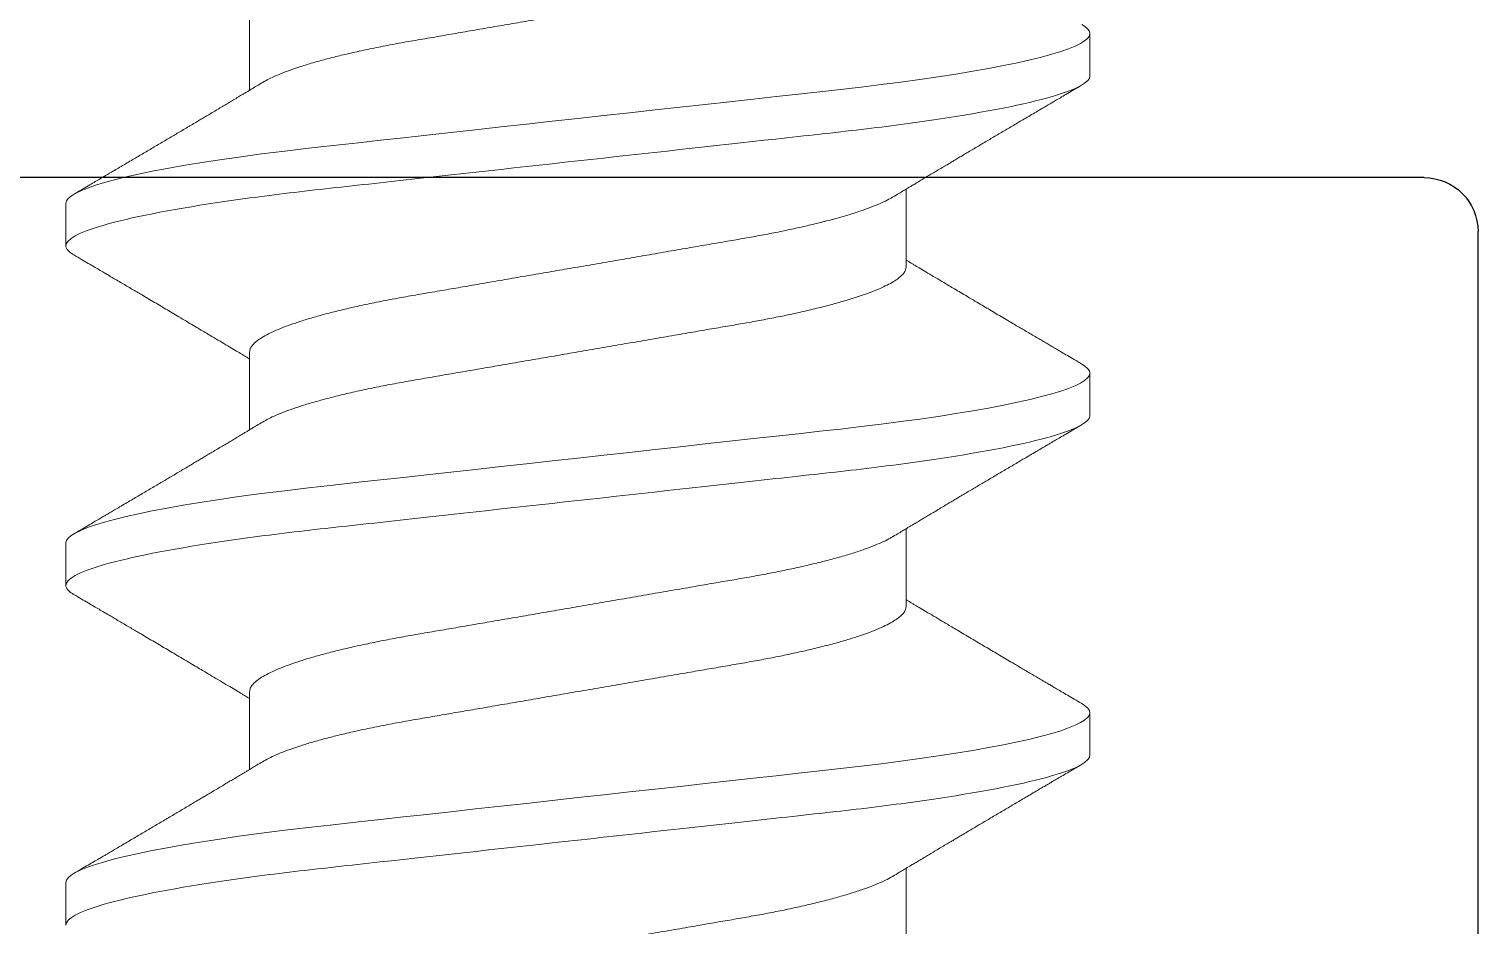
# Model space of a CAD drawing. Extents: x -22 to 360, y -93 to 44.
# Drawn here: x 5.9319 to 6.2007, y 27.7984 to 27.9646 of the extents above; entities that cross this region are included whole.
import ezdxf

# ---------------------------------------------------------------- set-up
doc = ezdxf.new("R2010")
doc.units = 0
doc.header["$MEASUREMENT"] = 0
doc.linetypes.add('SLD-Solid', pattern=[0])
doc.layers.get('0').update_dxf_attribs({"linetype": 'CONTINUOUS'})
doc.layers.add('VENT', color=5, linetype='CONTINUOUS')

# ---------------------------------------------------------------- blocks, each defined once
blk = doc.blocks.new('3203-1_Sash_Component')
for p, q in [((1.228999015767197, 2.865992173670003), (1.228999015767197, 2.515146343128792)), ((1.219000494854168, 2.505146343238176), (0.0720002838396212, 2.504976691929375))]:
    blk.add_line(p, q)
blk.add_arc((1.218999015767196, 2.515146343128793), 0.01000000000000112, 270.0084745441313, 359.9999999999949)
blk = doc.blocks.new('3203_Sash_Assembly')
blk.add_blockref('3203-1_Sash_Component', (0, 0))
blk = doc.blocks.new('No 10 1.5 in')
at = {"color": 7, "linetype": 'SLD-Solid', "lineweight": 15}
for p, q in [((0.4213125129618902, 0.09499999921856528), (0.4134374839348993, 0.09499999921856528)), ((0.4843124885141208, 0.09499999921856528), (0.4764374961533804, 0.09499999921856528)), ((0.5473125007326018, 0.09499999921856528), (0.5394375083718614, 0.09499999921856528)), ((0.4567499969183757, 0.06090025105843466), (0.4422940372481889, 0.06090025105843466)), ((0.5197500091368568, 0.06090025105843466), (0.505294012800448, 0.06090025105843466)), ((0.5827499846890873, 0.06090025105843466), (0.568294025018929, 0.06090025105843466)), ((0.4095000060876259, -0.06090025105844177), (0.4239559657578411, -0.06090025105844177)), ((0.472500018306107, -0.06090025105844177), (0.4869559779763222, -0.06090025105844177)), ((0.535499993858366, -0.06090025105844177), (0.5499559901948032, -0.06090025105844177)), ((0.4449374900441398, -0.09499999921857238), (0.4528124824048803, -0.09499999921857238)), ((0.5079375022626209, -0.09499999921857238), (0.5158124946233897, -0.09499999921857238)), ((0.570937514481102, -0.09499999921857238), (0.5788125068418424, -0.09499999921857238))]:
    blk.add_line(p, q, dxfattribs=at)
at = {"color": 7, "linetype": 'SLD-Solid', "lineweight": 15, "flags": 128}
for points in [[(0.4117413401955332, 0.09347166770731263), (0.4120791096269443, 0.09401794889662796), (0.4125472642188015, 0.09456784171088373), (0.4130004223171966, 0.0948931446196255), (0.4134374839348993, 0.09499999921856528), (0.4138735922302601, 0.09489361211421965), (0.4143257236738691, 0.09456974835552501), (0.4147927782784109, 0.0940222938464359), (0.4152734360591523, 0.09324652780814802), (0.4157663036988311, 0.09223927861064851), (0.4162607113207173, 0.09102318765903306), (0.4167637721760116, 0.08958245180253499), (0.4172737262849751, 0.08791886768706547), (0.4177888503342047, 0.08603589110604304), (0.4183178342233305, 0.08389366585321056), (0.4188482480959692, 0.08153552226134764), (0.4193780753086571, 0.0789703243947315), (0.4199052258856568, 0.07620849921624284), (0.4204277565160055, 0.07326189450567), (0.4209437605550761, 0.07014362761148618), (0.421451368024492, 0.06686787920321535), (0.4219477189572558, 0.06345731360235618), (0.4224324100247259, 0.05992056570917725), (0.4229038645784726, 0.05627369533813464), (0.4233608359661503, 0.05253298688445085), (0.4238020775355551, 0.04871476140958464), (0.4242267826293187, 0.04488276776043421), (0.4246655675604529, 0.04091267987323022), (0.4251191656537685, 0.03680886561416941), (0.4255863669233122, 0.03258184132011621), (0.4260757512698774, 0.02815381038977449), (0.4265764654855957, 0.02362364105601245), (0.4270867862570071, 0.01900637793669802), (0.4276049902706518, 0.01431810720016813), (0.4281291342156806, 0.009575789275494628), (0.4286573114474663, 0.00479705661523866), (0.4291875053226306, 0), (0.4297165625442574, -0.004786603584960858), (0.4302435664562552, -0.009555002953128167), (0.4307666104140253, -0.01428722391111137), (0.4312837144403829, -0.01896574486443114), (0.4317930085569515, -0.02357371309112466), (0.432283932885781, -0.02801524407384903), (0.4327640406728506, -0.03235910535152442), (0.4332319019347324, -0.0365922162419352), (0.4336862333529439, -0.04070270146559096), (0.4342077739947285, -0.04542166070176989), (0.4347137314832139, -0.04995602832036639), (0.4352372521021266, -0.05438541590170587), (0.4357814891483827, -0.05869785191740817), (0.4363443893123531, -0.06286726666864695), (0.4369236426207976, -0.06686787920322956), (0.437430113436676, -0.07013664727546853), (0.4379449808221807, -0.07324865340864051), (0.4384663381327698, -0.07618979943227089), (0.4389923153899531, -0.07894705966350557), (0.4395209692829098, -0.08150863673861153), (0.440040786611263, -0.08382396332509501), (0.4405592839548831, -0.08593217147089405), (0.4410746280015587, -0.08782641375510991), (0.4415849121067481, -0.08950150190435124), (0.4420985328400207, -0.09098117731101496), (0.4426032436762171, -0.0922269862526548), (0.4430972846356838, -0.09323872706494285), (0.4435791157361848, -0.09401794889663506), (0.444047270328042, -0.09456784171089794), (0.4445004284264371, -0.09489314461963261), (0.4449374900441398, -0.09499999921857238), (0.4449374900441398, -0.09499999921857238)], [(0.4747413157477922, 0.09347166770731263), (0.4750791218454538, 0.09401794889662796), (0.4755472764372826, 0.09456784171088373), (0.4760004345356776, 0.0948931446196255), (0.4764374961533804, 0.09499999921856528), (0.4768736044487696, 0.09489361211421965), (0.4773257358923502, 0.09456974835552501), (0.4777927538306699, 0.0940222938464359), (0.4782734482776334, 0.09324652780814802), (0.4787663159173121, 0.09223927861064851), (0.4792607235391984, 0.09102318765903306), (0.4797637477282137, 0.08958245180253499), (0.4802737385034561, 0.08791886768706547), (0.4807888258864352, 0.08603589110604304), (0.4813178464418115, 0.08389366585321056), (0.4818482603144503, 0.08153552226134764), (0.4823780508609161, 0.0789703243947315), (0.4829052381041379, 0.07620849921624284), (0.4834277687344866, 0.07326189450567), (0.4839437727735572, 0.07014362761148618), (0.4844513435767226, 0.06686787920321535), (0.4849477311757369, 0.06345731360235618), (0.4854323855769849, 0.05992056570917725), (0.4859038767969537, 0.05627369533813464), (0.4863608115184093, 0.05253298688445085), (0.4868020897540362, 0.04871476140958464), (0.4872267581815777, 0.04488276776043421), (0.487665579778934, 0.04091267987323022), (0.4881191412060275, 0.03680886561416941), (0.4885863424755144, 0.03258184132011621), (0.4890757634883585, 0.02815381038977449), (0.4895764777040768, 0.02362364105601245), (0.4900867984754882, 0.01900637793669802), (0.4906049658229108, 0.01431810720016813), (0.4911291097679396, 0.009575789275494628), (0.4916572869997253, 0.00479705661523866), (0.4921875175411117, 0), (0.492716538096488, -0.004786603584960858), (0.4932435786747362, -0.009555002953128167), (0.4937666226325064, -0.01428722391111137), (0.494283726658864, -0.01896574486443114), (0.4947930207754609, -0.02357371309112466), (0.4952839084380116, -0.02801524407384903), (0.4957640162251096, -0.03235910535152442), (0.4962319141532419, -0.0365922162419352), (0.4966862089052029, -0.04070270146559096), (0.4972077862132096, -0.04542166070176989), (0.4977137070354445, -0.04995602832036639), (0.4982372643206077, -0.05438541590170587), (0.4987815013668637, -0.05869785191740817), (0.4993444015308341, -0.06286726666864695), (0.4999236548392787, -0.06686787920322956), (0.5004301256551571, -0.07013664727546853), (0.5009449563744397, -0.07324865340864051), (0.5014663503512509, -0.07618979943227089), (0.5019923276084342, -0.07894705966350557), (0.5025209448351688, -0.08150863673861153), (0.5030407621634936, -0.08382396332509501), (0.5035592961733641, -0.08593217147089405), (0.5040746402200682, -0.08782641375510991), (0.5045849243252292, -0.08950150190435124), (0.5050985450585017, -0.09098117731101496), (0.5056032558946981, -0.0922269862526548), (0.5060972968541648, -0.09323872706494285), (0.5065791279546659, -0.09401794889663506), (0.5070472458802726, -0.09456784171089794), (0.5075004406449466, -0.09489314461963261), (0.5079375022626209, -0.09499999921857238), (0.5079375022626209, -0.09499999921857238)], [(0.5377413279662733, 0.09347166770731263), (0.5380791340639064, 0.09401794889662796), (0.5385472519895131, 0.09456784171088373), (0.5390004467541587, 0.0948931446196255), (0.5394375083718614, 0.09499999921856528), (0.5398735800009717, 0.09489361211421965), (0.5403257481108312, 0.09456974835552501), (0.5407927660491509, 0.0940222938464359), (0.541273423829864, 0.09324652780814802), (0.5417662914695711, 0.09223927861064851), (0.5422606990914574, 0.09102318765903306), (0.5427637599467232, 0.08958245180253499), (0.5432737140556867, 0.08791886768706547), (0.5437888381049447, 0.08603589110604304), (0.5443178586602926, 0.08389366585321056), (0.5448482725329313, 0.08153552226134764), (0.5453780630793972, 0.0789703243947315), (0.5459052136563685, 0.07620849921624284), (0.5464277809529676, 0.07326189450567), (0.5469437483258162, 0.07014362761148618), (0.5474513557952037, 0.06686787920321535), (0.5479477433942179, 0.06345731360235618), (0.5484323977954659, 0.05992056570917725), (0.5489038890154347, 0.05627369533813464), (0.5493608237368903, 0.05253298688445085), (0.5498020653062667, 0.04871476140958464), (0.5502267704000587, 0.04488276776043421), (0.5506655553311646, 0.04091267987323022), (0.5511191534245086, 0.03680886561416941), (0.5515863546940238, 0.03258184132011621), (0.5520757757068395, 0.02815381038977449), (0.5525764532563073, 0.02362364105601245), (0.5530868106939693, 0.01900637793669802), (0.5536049780413634, 0.01431810720016813), (0.5541291219864206, 0.009575789275494628), (0.5546572992182064, 0.00479705661523866), (0.5551874930933423, 0), (0.555716550314969, -0.004786603584960858), (0.5562435908932457, -0.009555002953128167), (0.556766598184737, -0.01428722391111137), (0.557283702211123, -0.01896574486443114), (0.557793032993942, -0.02357371309112466), (0.5582839206564927, -0.02801524407384903), (0.5587640284435906, -0.03235910535152442), (0.5592318897054724, -0.0365922162419352), (0.5596862211236839, -0.04070270146559096), (0.5602077984316907, -0.04542166070176989), (0.5607137192539255, -0.04995602832036639), (0.5612372398728382, -0.05438541590170587), (0.5617814769190943, -0.05869785191740817), (0.5623443770830931, -0.06286726666864695), (0.5629236303915093, -0.06686787920322956), (0.5634301378736382, -0.07013664727546853), (0.5639449685929208, -0.07324865340864051), (0.5644663259034814, -0.07618979943227089), (0.5649923398269152, -0.07894705966350557), (0.5655209570536499, -0.08150863673861153), (0.5660407743819746, -0.08382396332509501), (0.5665593083918452, -0.08593217147089405), (0.5670746157722988, -0.08782641375510991), (0.5675848998774597, -0.08950150190435124), (0.5680985572769828, -0.09098117731101496), (0.5686032314469287, -0.0922269862526548), (0.5690973090726459, -0.09323872706494285), (0.5695791035068964, -0.09401794889663506), (0.5700472580987537, -0.09456784171089794), (0.5705004161971488, -0.09489314461963261), (0.570937514481102, -0.09499999921857238), (0.570937514481102, -0.09499999921857238)]]:
    blk.add_lwpolyline(points, dxfattribs=at)
at = {"color": 7, "linetype": 'SLD-Solid', "lineweight": 15}
for points, knots in [([(0.421312500117665, 0.09499999999999886), (0.4224491584676571, 0.09499999984631557), (0.4237741143903975, 0.09268791670609033), (0.4265499878050605, 0.08305751195801037), (0.4279931631394334, 0.07574920671569174), (0.4299929548508885, 0.06242721397840256), (0.430632284395017, 0.0576098156022482), (0.4318267616770299, 0.0475622785642571), (0.4323825434732953, 0.04234246381274431), (0.4342532729952495, 0.02541681575720389), (0.4356557668186269, 0.01272758592671153), (0.4384692333269982, -0.01272758724443435), (0.4398717271441797, -0.02541681701868015), (0.4417424566506156, -0.04234246493436444), (0.4422982384408556, -0.04756227963292758), (0.4434927157343509, -0.05760981661408948), (0.4441320452834248, -0.06242721494976422), (0.4461318370059644, -0.07574920753149428), (0.4475750123424689, -0.08305751262284389), (0.4503508857494012, -0.09268791703833301), (0.4516758416624214, -0.09500000000000597), (0.4528124999999932, -0.09500000000000597)], [0, 0, 0, 0, 0.125, 0.125, 0.2499999999999999, 0.2499999999999999, 0.3124999999999999, 0.3124999999999999, 0.3749999999999999, 0.3749999999999999, 0.4999999999999998, 0.4999999999999998, 0.6249999999999998, 0.6249999999999998, 0.6874999999999998, 0.6874999999999998, 0.7499999999999998, 0.7499999999999998, 0.8749999999999999, 0.8749999999999999, 1, 1, 1, 1]), ([(0.484312499895708, 0.09499999999999886), (0.4854491582535161, 0.09500000013617438), (0.4867741141483179, 0.09268791729357417), (0.4895499875728433, 0.08305751301602271), (0.4909931629228765, 0.07574920794196771), (0.4929929546662777, 0.06242721531634032), (0.4936322842223717, 0.05760981695516421), (0.4948267615289978, 0.04756227990911555), (0.4953825433221084, 0.0423424651808304), (0.4972532728410215, 0.02541681715244692), (0.4986557666698275, 0.01272758727294843), (0.5014692332011066, -0.01272758610531355), (0.502871727035398, -0.02541681603464241), (0.5047424565680103, -0.04234246418696586), (0.5052982383664926, -0.04756227896217524), (0.5064927156629437, -0.05760981605858007), (0.5071320452146608, -0.06242721445561727), (0.5091318369482565, -0.07574920721908995), (0.5105750122963855, -0.08305751242691883), (0.513350885727732, -0.09268791699918211), (0.5146758416531725, -0.09500000000000597), (0.5158124999999814, -0.09500000000000597)], [0, 0, 0, 0, 0.1249999999999999, 0.1249999999999999, 0.2499999999999999, 0.2499999999999999, 0.3124999999999999, 0.3124999999999999, 0.3749999999999998, 0.3749999999999998, 0.4999999999999998, 0.4999999999999998, 0.6249999999999998, 0.6249999999999998, 0.6874999999999998, 0.6874999999999998, 0.7499999999999999, 0.7499999999999999, 0.8749999999999999, 0.8749999999999999, 1, 1, 1, 1]), ([(0.5473125000066261, 0.09499999999999886), (0.5484491583495128, 0.09499999999130893), (0.5497741142693258, 0.0926879169999566), (0.5525499876889057, 0.08305751248724391), (0.553993163031123, 0.07574920732909618), (0.5559929547585512, 0.06242721464766987), (0.5566322843086482, 0.05760981627900463), (0.5578267616029962, 0.04756227923698475), (0.5583825433976699, 0.04234246449708934), (0.5602532729180894, 0.02541681645512739), (0.5616557667441953, 0.0127275866001213), (0.5644692332640204, -0.01272758667462881), (0.5658717270897569, -0.02541681652645167), (0.5677424566093237, -0.04234246456050528), (0.5682982384036563, -0.0475622792974022), (0.5694927156986296, -0.05760981633621043), (0.5701320452490393, -0.06242721470258061), (0.5721318369770927, -0.07574920737522461), (0.5735750123193952, -0.08305751252483873), (0.5763508857385773, -0.09268791701875045), (0.5776758416577934, -0.09500000000000597), (0.5788124999999695, -0.09500000000000597)], [0, 0, 0, 0, 0.125, 0.125, 0.25, 0.25, 0.3125, 0.3125, 0.375, 0.375, 0.5, 0.5, 0.625, 0.625, 0.6875, 0.6875, 0.75, 0.75, 0.875, 0.875, 1, 1, 1, 1]), ([(0.4437400072108915, 0.05849108638931), (0.4435264458692245, 0.05884650683586301), (0.4431377967753747, 0.05949331788038847), (0.44261317376899, 0.06036775279555684), (0.4422043174444639, 0.06104977215296969), (0.4419099382147635, 0.06154126878732313), (0.4416977164801779, 0.06189570985507942), (0.4414302209422374, 0.06234258427249273), (0.4410346005885231, 0.06300397746354491), (0.4405384010479452, 0.0638341658061563), (0.4400289026646931, 0.06468744830783635), (0.4395304207532149, 0.06552292267782178), (0.43899789716491, 0.06641616652556337), (0.4384457456059181, 0.06734322492283695), (0.4379081243829148, 0.06824647877604662), (0.4374295663071166, 0.06905132287558047), (0.4369932105171301, 0.06978548295803932), (0.4365595236706667, 0.07051558576428363), (0.4360786706671433, 0.07132560017492295), (0.4355508990715862, 0.07221509412057969), (0.4349994632248695, 0.07314500977557259), (0.4344476394562378, 0.07407627201374112), (0.4337096787443784, 0.07532281241540772), (0.4327779327662711, 0.07689850509575535), (0.4316239775572512, 0.07885143801648553), (0.4304533400733987, 0.08083508628480729), (0.429460582209316, 0.08251906995641889), (0.4286377042122353, 0.08391586106264981), (0.4280225380177569, 0.08496070060939331), (0.4274666110645171, 0.08590532043962895), (0.4270639809870431, 0.08658973448987695), (0.4267668848286235, 0.08709493394208323), (0.4265052037071655, 0.08753989477401092), (0.4261584419568862, 0.08812972040619371), (0.4257150169156603, 0.0888841609352582), (0.4251749392239503, 0.0898033556808997), (0.424538193278579, 0.09088743486960738), (0.423804874822963, 0.0921366343209371), (0.4232839260507149, 0.09302449912748045), (0.4230073000502443, 0.09349595909336017)], [0, 0, 0, 0, 0.03056096916767475, 0.05561630621063714, 0.07515428817642511, 0.08916587273395396, 0.09784030017374547, 0.1056010385064185, 0.1275502467185686, 0.1546405690717785, 0.176882372344729, 0.2007949046057028, 0.2263420649206459, 0.2535256018824796, 0.2803201188383592, 0.3038129226567132, 0.3225388244787222, 0.3432583972775394, 0.3664294384404046, 0.3920616412914107, 0.4196641685408005, 0.4463885908897931, 0.4718467697152301, 0.526320131311031, 0.5826806205153746, 0.6386136785001283, 0.6961869378476808, 0.7267236313428828, 0.7580991011414288, 0.7855497954882107, 0.8075083013109928, 0.8166238807490254, 0.8287445768424053, 0.8455524760459915, 0.8670499178673726, 0.8932396896193313, 0.9241253471510142, 0.9597102385629976, 1, 1, 1, 1]), ([(0.4747427090650262, 0.09349595909336017), (0.474466088024684, 0.0930244962162945), (0.4739451454625794, 0.09213662059117667), (0.473211765893268, 0.09088745701053824), (0.472575075053129, 0.08980334549521984), (0.4720056540978987, 0.08883422242270456), (0.4715199787289066, 0.08800796526107035), (0.4711306537015219, 0.08734580954864413), (0.4708337692779878, 0.08684095663559077), (0.4705033005613757, 0.08627918085191766), (0.4700593301061815, 0.08552460906614101), (0.4693341153088966, 0.08429247572894383), (0.4684284311343561, 0.08275490966589416), (0.4674834427173948, 0.08115195501754613), (0.4666652386612213, 0.07976516296860581), (0.465948803942922, 0.07855163197983472), (0.4652355341253269, 0.07734433212396397), (0.4645324823999033, 0.07615523797504409), (0.4638144519704213, 0.07494107631827518), (0.4630449383695918, 0.07364162224266835), (0.4622576375712129, 0.07231366476413825), (0.4615097870930072, 0.0710533207320978), (0.4608423890417725, 0.06992943673707686), (0.4601567432029583, 0.06877581769516894), (0.4593860617575274, 0.06748042645116215), (0.4585280315982629, 0.06604003292220995), (0.4576960579456113, 0.06464526764468559), (0.4569710282512176, 0.06343150436625677), (0.4564723758343803, 0.06259763316025158), (0.4561708651884828, 0.06209382446601808), (0.4560017129197149, 0.06181122093926206), (0.4557882125884021, 0.06145468554588263), (0.4556011110782947, 0.06114234430005894), (0.4554788402492704, 0.06093839568336534), (0.4554559718670816, 0.06090025105843466)], [0, 0, 0, 0, 0.04327748964439352, 0.08150170467310734, 0.1146772295233924, 0.1428091304172874, 0.1704858934385293, 0.1905513352518006, 0.2036184086081186, 0.2168511258013213, 0.2421502864718486, 0.2729305406668057, 0.3300411249142614, 0.3834210249445928, 0.4202426609218696, 0.4575014237999668, 0.495015898367673, 0.5311321580249992, 0.567322122920241, 0.6075362913906311, 0.650379389208408, 0.6899022163662535, 0.7238396709107652, 0.7539363855236217, 0.7961258096660166, 0.8431756415279718, 0.8866626281500226, 0.9246948013869198, 0.9551012784570992, 0.9635802557418294, 0.9711761618864503, 0.9811750987764335, 0.9964791680949779, 1, 1, 1, 1]), ([(0.5067400194293725, 0.05849108638931), (0.5065264390043751, 0.05884650271734415), (0.5061377610780369, 0.0594932964549244), (0.5056131912098749, 0.06036776326249793), (0.5052043281150986, 0.06104977122443245), (0.5049099509226949, 0.06154126908042912), (0.5046977280291571, 0.06189570945458911), (0.5044302337120428, 0.06234259191337088), (0.5040345602142793, 0.06300395332325337), (0.5035384213524026, 0.06383417794551605), (0.5030289125738818, 0.0646874469255323), (0.5025304307110332, 0.06552292133387994), (0.5019979189662536, 0.06641617951027001), (0.5014457029349444, 0.06734319952357737), (0.5009081568235558, 0.06824650534652221), (0.5004295269300485, 0.06905129946557054), (0.4999932302827119, 0.06978549471413942), (0.499559539865885, 0.07051559533125129), (0.4990786310250428, 0.07132557677478246), (0.4985509307568634, 0.0722151200006067), (0.4979994213709347, 0.07314498507614786), (0.4974476609211251, 0.07407628471516858), (0.4967096833917708, 0.07532280794334412), (0.4957779477021234, 0.07689850670085718), (0.4946239890430206, 0.07885143758368685), (0.4934533524980225, 0.08083508640656589), (0.4924605944001996, 0.08251906994011193), (0.4916377164362302, 0.0839158610659183), (0.4910225502351011, 0.0849607006087183), (0.4904666232827708, 0.08590532043948684), (0.4900639932066611, 0.08658973449052354), (0.4897668970452855, 0.08709493394103163), (0.4895052159368447, 0.08753989478056923), (0.4891584541086331, 0.08812972036702149), (0.4887150294879632, 0.08888416114294273), (0.4881749496880445, 0.08980335465108169), (0.4875382106785366, 0.09088744508565583), (0.4868048426355358, 0.09213662260362554), (0.4862838978326636, 0.09302449691427483), (0.4860072756024465, 0.09349595909336017)], [0, 0, 0, 0, 0.03056141902859189, 0.05561628118842098, 0.07515425422277744, 0.0891658323751664, 0.09784025584960188, 0.1056009906345951, 0.1275506512384433, 0.1546404991052439, 0.1768822922107604, 0.2007948135405569, 0.2263419621770825, 0.2535259476703221, 0.2803199917143631, 0.3038132451903985, 0.3225386782669487, 0.3432582415941917, 0.3664297313564124, 0.3920614639508026, 0.4196644367759464, 0.4463883879515749, 0.4718465551392705, 0.5263198918335693, 0.582680355273745, 0.6386133876897231, 0.696186620718712, 0.7267233002546224, 0.7580987557104455, 0.785549437508644, 0.8075079332934965, 0.8166235085645084, 0.8287441991171336, 0.8455520906372956, 0.867049522631514, 0.893239282411297, 0.9241249258241659, 0.959710256980726, 1, 1, 1, 1]), ([(0.5377427212835073, 0.09349595909336017), (0.5374660991154201, 0.09302449687858427), (0.5369451544294748, 0.09213662250071764), (0.5362117856214752, 0.09088744542250993), (0.5355750489619027, 0.08980335363702352), (0.5350056242557741, 0.08883423277813307), (0.5345199945783747, 0.08800795594289212), (0.5341306649578428, 0.08734581011420062), (0.5338337817051411, 0.08684095651293688), (0.5335033126663689, 0.08627918091863762), (0.5330593423605023, 0.08552460904508052), (0.5323341275687881, 0.08429247570452958), (0.5314284428755229, 0.0827549099470204), (0.5304834563680174, 0.08115195417410348), (0.529665247319457, 0.0797651650653819), (0.5289488266744513, 0.07855161857564497), (0.5282354925324739, 0.0773443565634011), (0.5275325133649176, 0.07615521271997494), (0.5268144079529975, 0.07494110216586591), (0.5260449689520783, 0.07364159697561234), (0.5252576033253717, 0.07231367774734565), (0.5245097649909098, 0.07105331935106562), (0.523842365567674, 0.0699294361550642), (0.5231567160649035, 0.06877582656743186), (0.5223860787087062, 0.06748041637089841), (0.5215280523422621, 0.06604002053791191), (0.5206960201522293, 0.06464529020481535), (0.5199710468538115, 0.06343149325368813), (0.5194723874863882, 0.06259763349855518), (0.5191708774701453, 0.06209382442828115), (0.5190017251164534, 0.06181122095224367), (0.5187882248175413, 0.06145468553952327), (0.5186011232962073, 0.0611423443004), (0.5184788524676378, 0.06093839568342219), (0.5184559840855627, 0.06090025105843466)], [0, 0, 0, 0, 0.04327748983116237, 0.08150170502483708, 0.1146777200242356, 0.142809621039537, 0.1704858938915451, 0.1905513357914111, 0.2036184092041215, 0.2168511264544315, 0.2421502872341401, 0.2729305415619329, 0.3300411260558557, 0.3834210263165541, 0.4202426624527387, 0.4575014254916303, 0.4950163923721524, 0.5311321617115385, 0.5673226166968506, 0.6075362923976745, 0.6503798828733744, 0.6899027102017852, 0.7238401648927577, 0.7539368796355, 0.7961258092652452, 0.8431756413302491, 0.886663123826771, 0.9246948010619318, 0.9551012782633337, 0.9635802555846558, 0.9711761617620577, 0.9811750986951925, 0.9964791680797833, 1, 1, 1, 1]), ([(0.5697400316478536, 0.05849108638931), (0.5695264577992134, 0.05884650666142477), (0.56913778860212, 0.05949331296605465), (0.5686131466175368, 0.06036773652857619), (0.5682043568737356, 0.06104979578181968), (0.5679099227152165, 0.06154125950691736), (0.5676977054304189, 0.06189571056167864), (0.5674302077493678, 0.06234258369529755), (0.5670345890268322, 0.06300397786276335), (0.5665383877607155, 0.06383416517532225), (0.5660288933912625, 0.06468745006948495), (0.5655303994549286, 0.065522909987493), (0.5649979386624295, 0.06641619125488774), (0.564445713301609, 0.06734319841768865), (0.5639081658084706, 0.0682465034252786), (0.5634295474084183, 0.06905131163983214), (0.5629932009501317, 0.06978548454151223), (0.5625595106051833, 0.07051558526687529), (0.562078658687426, 0.07132560032356139), (0.5615508868187362, 0.07221509410574356), (0.5609994507931333, 0.07314500965847515), (0.5604476280089443, 0.07407627246716686), (0.5597096655525036, 0.07532280469812491), (0.5587779631735543, 0.07689851571886663), (0.5576240041955316, 0.07885144657111454), (0.5564533275648387, 0.08083507889068642), (0.5554605553097645, 0.0825190541161831), (0.5546377337031174, 0.08391587123970368), (0.5540225640318681, 0.08496070153506707), (0.5534666248812812, 0.0859053141938304), (0.5530640267625415, 0.08658975422798676), (0.5527668637816987, 0.08709492156777543), (0.5525051966299372, 0.08753989780404225), (0.5521584273340068, 0.08812971899878619), (0.5517150074370534, 0.08888416255123843), (0.5511749198808502, 0.08980334432506254), (0.5505382316411556, 0.09088745739924775), (0.5498048512253035, 0.09213662047243076), (0.5492839087925745, 0.09302449617510433), (0.549007287820956, 0.09349595909336017)], [0, 0, 0, 0, 0.03056141881307694, 0.05561674422576303, 0.07515425401264862, 0.08916629494545804, 0.09784071835872268, 0.1056014530889883, 0.1275506511126762, 0.154640960891003, 0.1768827538396734, 0.2007952750008421, 0.2263419622163128, 0.2535259475178547, 0.2803199913729477, 0.3038132446833119, 0.3225391378130645, 0.343258700994196, 0.3664297314014441, 0.3920619223544023, 0.419664436791152, 0.4463888467351062, 0.4718470137432743, 0.5263198940629668, 0.5826803571056962, 0.6386138469513652, 0.6961870795743554, 0.726723301702614, 0.7580987569371818, 0.7855494385418018, 0.8075079341718059, 0.8166239660350659, 0.8287446565022177, 0.8455525479038528, 0.8670499797464742, 0.8932397393415706, 0.9241249263592265, 0.9597102572648437, 1, 1, 1, 1]), ([(0.3937499846998946, 0.06090025105843466), (0.3939351504540696, 0.06087877657244434), (0.3943082912572322, 0.06083550179421593), (0.3948941488408479, 0.06048257253618772), (0.39550167252699, 0.05991004768917207), (0.396129873354937, 0.05909217430198055), (0.3967749003105894, 0.05803254336962738), (0.3974333794300264, 0.05673039186137885), (0.3981237559725628, 0.05513844409443891), (0.3988424509895481, 0.05323603064969262), (0.399584728226273, 0.05100764266641278), (0.4003225670280131, 0.0485295588521808), (0.4010506694272067, 0.04582262201152076), (0.4017424327803951, 0.04299751048007749), (0.402394925493752, 0.04009951095770248), (0.4030062101977876, 0.03716907158641902), (0.4035955368228485, 0.03413312970880611), (0.4041593515017894, 0.03100093917816338), (0.4047128541771485, 0.02775860989842016), (0.4052950822240859, 0.02439052240195849), (0.4059193166936836, 0.02076731412235233), (0.406587445623785, 0.01689304412286674), (0.4072966718273108, 0.01277937540421448), (0.4080219724719427, 0.008572533591447495), (0.4087582235256946, 0.004302328559091961), (0.4094775503618848, 0.0001303014870117636), (0.4101744686500979, -0.003912083016075485), (0.410844819338422, -0.007800040002166497), (0.4115068968031608, -0.01164019501219116), (0.4121568848793231, -0.01540986936502975), (0.4127909968470078, -0.01908778562313529), (0.4134058484849277, -0.02265444953140161), (0.4140183307263214, -0.02620428850553935), (0.4146229176813563, -0.02972133116274023), (0.4152314915630768, -0.03321187745054033), (0.4158743859498486, -0.03657731903194161), (0.41654296922718, -0.0398195657355771), (0.4172150046539969, -0.04281560884737701), (0.4178838000859741, -0.04555826950277719), (0.4185441484492856, -0.04804604885845265), (0.4192133723329903, -0.0503481710608753), (0.4198874881140284, -0.05244783432671341), (0.4205622852846318, -0.05433350811341597), (0.4212334134426783, -0.05598545924624432), (0.4218850899571294, -0.05739914370177246), (0.4223071579371549, -0.05812558843385318), (0.4225112057811486, -0.0584767865545075)], [0, 0, 0, 0, 0.02110235994356497, 0.04252488032479953, 0.06423216000557741, 0.0861854966901704, 0.1083430560090985, 0.1306604436517547, 0.1530911408433121, 0.1778375852138255, 0.2025979232452576, 0.2273067860917328, 0.2518997104897861, 0.2763140903048841, 0.2983044237681061, 0.3200554934303224, 0.3415280149917565, 0.3626860320389041, 0.3837415983969802, 0.4051131244966917, 0.4267755434946085, 0.4508937353226036, 0.475262445684188, 0.499822622681917, 0.5245122433352666, 0.5492671103662504, 0.5717740188814296, 0.594231890039295, 0.6165923086069088, 0.6388082119334647, 0.6608343829546451, 0.682628156712263, 0.7041497008824754, 0.727464723888596, 0.75062698879684, 0.7741627256455063, 0.7980444724689643, 0.8222205308345228, 0.8444078826961962, 0.8667474340268531, 0.8891923916095157, 0.9116945631027014, 0.9342048905002039, 0.9566743235530475, 0.9790542962566045, 1, 1, 1, 1]), ([(0.4567499969183757, 0.06090025105843466), (0.456935167938866, 0.06087877668044683), (0.4573083190724674, 0.06083550215255684), (0.4578940957688644, 0.06048257144858837), (0.4585017137426632, 0.05991004920671372), (0.4591298317311043, 0.05909217327425864), (0.4597748796055043, 0.05803254341725506), (0.4604333577493662, 0.05673039217013809), (0.4611237163417741, 0.05513844194177153), (0.4618424930809795, 0.05323603529669896), (0.4625846716122908, 0.05100763735107705), (0.4633226080555346, 0.04852956425411747), (0.4640506314489699, 0.04582261928644016), (0.4647423995970712, 0.04299750794507418), (0.4653949444664818, 0.04009951328239936), (0.4660062359860149, 0.0371690748618505), (0.4665954875608236, 0.03413312337999486), (0.4671593796489617, 0.03100094284084065), (0.4677128619940163, 0.02775860933773799), (0.4682950956429863, 0.02439052255486018), (0.4689193285481963, 0.02076731407600363), (0.4695874579434758, 0.01689304413568493), (0.4702966840252429, 0.01277937540185548), (0.471021984669818, 0.008572533587859255), (0.4717582358480001, 0.00430232857593893), (0.4724775621999129, 0.0001303014255142898), (0.4731744821458506, -0.00391208280966282), (0.4738448267947888, -0.007800040771719807), (0.4745069263252617, -0.01164019018787599), (0.475156831609354, -0.01540987792407833), (0.4757910370962861, -0.01908777742123391), (0.4764058104520075, -0.02265445352058748), (0.4770182992419336, -0.02620429106629274), (0.4776229425473844, -0.02972132785757964), (0.4782314963231897, -0.0332118784055524), (0.478874415017799, -0.03657731534855913), (0.4795429188885123, -0.03981957194132235), (0.4802150314538665, -0.04281560563691755), (0.4808838095024157, -0.04555826989303569), (0.4815441573361454, -0.04804604911124954), (0.4822134004489271, -0.05034816844116818), (0.4828874381660171, -0.0524478386970415), (0.4835623143926, -0.05433350576605989), (0.4842334184357924, -0.05598545976292257), (0.4848851131308152, -0.0573991423939475), (0.4853071491259868, -0.05812558820905878), (0.4855111813333792, -0.0584767865545075)], [0, 0, 0, 0, 0.02110236069700736, 0.04252484971132577, 0.0642321631321443, 0.0861854669196189, 0.1083430270296644, 0.1306604154691445, 0.1530911134615715, 0.177837593972745, 0.2025978975950624, 0.227306796482494, 0.2518996869044687, 0.276314067591262, 0.2983044356287453, 0.3200555060675657, 0.3415279961175602, 0.3626860452763955, 0.3837416123862434, 0.4051131392490076, 0.4267755590203632, 0.4508937517094785, 0.4752624629411276, 0.4998226408157576, 0.5245122623506298, 0.5492671302654657, 0.5717740395842356, 0.5942319115439407, 0.6165923309099148, 0.6388082005868173, 0.660834406287302, 0.6826281476065629, 0.7041496925451844, 0.7274647478531648, 0.7506270135883983, 0.7741627512773888, 0.7980444659751116, 0.8222205589609554, 0.8444079116148099, 0.8667474637430821, 0.8891924221271235, 0.9116945591548943, 0.9342049226485465, 0.9566743565036427, 0.9790543300062582, 1, 1, 1, 1]), ([(0.5197500091368568, 0.06090025105843466), (0.5199351594944233, 0.0608787765239498), (0.5203082695484511, 0.06083550161577023), (0.520894139282376, 0.06048257253812039), (0.5215016595692532, 0.05991004768863917), (0.522129861323748, 0.05909217430212976), (0.5227748880276408, 0.05803254336959185), (0.5234333672152047, 0.05673039186138595), (0.5241237437390964, 0.05513844409446023), (0.524842438760885, 0.05323603064961446), (0.5255847159988889, 0.05100764266671121), (0.5263225547905677, 0.04852955885105814), (0.5270506572284432, 0.04582262201568454), (0.5277424204428769, 0.04299751046531952), (0.5283949136226056, 0.04009951100654519), (0.5290061966507551, 0.03716907140670855), (0.5295955294145074, 0.0341331303662642), (0.5301593218765106, 0.03100093524097502), (0.5307129082515871, 0.0277586173406803), (0.5312950382972303, 0.02439051430079786), (0.5319193709713943, 0.02076732228172062), (0.5325874189576325, 0.01689304005676462), (0.5332966490140052, 0.01277937152253372), (0.5340220198436327, 0.008572541610305962), (0.5347581994382153, 0.004302324459061424), (0.5354775276877035, 0.0001302975751755753), (0.5361745055186304, -0.003912078780871298), (0.5368448370726924, -0.007800041126060364), (0.5375069348906436, -0.01164019074671785), (0.5381568598563149, -0.01540987344679934), (0.5387909880102484, -0.01908778506113151), (0.5394058356265532, -0.02265444964604058), (0.5400183176915334, -0.02620428859644619), (0.5406229097375501, -0.029721330626856), (0.5412314634177164, -0.03321188108390061), (0.5418744359917014, -0.0365773126897011), (0.5425429403325097, -0.03981956931277608), (0.5432149965805024, -0.04281560831614684), (0.5438837867757513, -0.04555826964094933), (0.5445441365120018, -0.04804604882113495), (0.5452133600250875, -0.05034817107092238), (0.545887475905829, -0.05244783432401334), (0.5465622730496875, -0.05433350811414073), (0.5472334012148963, -0.05598545924605247), (0.5478850777275284, -0.05739914370181509), (0.5483071457077529, -0.05812558843386739), (0.5485111935518603, -0.0584767865545075)], [0, 0, 0, 0, 0.02110232945496768, 0.04252485054976438, 0.06423213095358944, 0.0861854683694255, 0.1083430284263991, 0.1306604168124245, 0.1530911147511254, 0.1778375599459175, 0.202597898802091, 0.227306762471593, 0.2518996876888113, 0.2763140683171273, 0.2983044025128247, 0.3200554728995467, 0.3415279951762085, 0.3626860129281079, 0.3837416110412329, 0.405113105870565, 0.4267755584240362, 0.4508937174517033, 0.4752624286249843, 0.4998226412095435, 0.524512227577756, 0.549267095433299, 0.5717740399806149, 0.5942319118865289, 0.6165923311989453, 0.6388082008226361, 0.6608343725774858, 0.6826281470610317, 0.7041496919481047, 0.7274647157308247, 0.7506269814105799, 0.7741627511015119, 0.7980444657420331, 0.8222205249128713, 0.8444078775135827, 0.866747429588347, 0.8891923879186281, 0.911694560161338, 0.9342048883086363, 0.9566743221099138, 0.9790542955589246, 1, 1, 1, 1]), ([(0.4437398238796959, 0.05846455377914594), (0.4438346333277536, 0.05831304316611607), (0.4441456032508881, 0.0578160964521004), (0.4446837301733808, 0.05672184339864117), (0.4453736389951359, 0.05514100470357164), (0.446092471917666, 0.05323531577761997), (0.4468347110097, 0.05100783385496754), (0.4475725599952796, 0.04852950790942856), (0.4483006597175745, 0.04582263557587396), (0.4489924236385718, 0.04299750723987472), (0.4496449166486229, 0.04009951182272431), (0.4502561997184387, 0.03716907119181201), (0.4508455324771035, 0.03413313042338473), (0.4514093249189841, 0.03100093522301961), (0.4519629113792405, 0.02775861735615592), (0.4525450410983751, 0.0243905142560763), (0.4531693750589056, 0.02076732245512858), (0.453837417678983, 0.01689303932585062), (0.4545466681109929, 0.01277937623873981), (0.455271960816475, 0.008572533191767207), (0.456008218827435, 0.004302329320616138), (0.4567275267228865, 0.0001302968933032389), (0.4574245096110872, -0.003912078605964098), (0.4580948398576083, -0.007800041172671968), (0.4587569380237255, -0.01164019073432598), (0.4594068628969694, -0.01540987345011757), (0.460040991075374, -0.01908778506012254), (0.4606558386852271, -0.02265444964681507), (0.4612683207518558, -0.02620428859431456), (0.4618729127977872, -0.02972133063526883), (0.462481466476504, -0.03321188105265804), (0.4631244390565143, -0.0365773128091007), (0.4637929433741874, -0.03981956885776583), (0.4644649997076158, -0.04281560997678469), (0.4651337896076484, -0.04555826399425911), (0.4657941404339567, -0.04804607015885409), (0.4664633598479213, -0.05034809093476866), (0.4671374910814166, -0.05244813424332051), (0.4678122309147454, -0.05433238931590267), (0.4684835723173819, -0.05598961912470912), (0.4691692132970786, -0.0574585319743548), (0.4698639212491003, -0.05870495175223311), (0.4705618594882708, -0.05969818441353425), (0.4712360000006868, -0.06039346526025469), (0.471884533941477, -0.06082174040352584), (0.4722959787968932, -0.06087422395455633), (0.472500018306107, -0.06090025105844177)], [0, 0, 0, 0, 0.009788748542670584, 0.03210657210944886, 0.05453770743839662, 0.07928463517964367, 0.1040454568531934, 0.1287548023363246, 0.1533482071064156, 0.1777630638060512, 0.1997538268050666, 0.2215053213295516, 0.2429782623123921, 0.2641366926377492, 0.2851927013271872, 0.3065646128927004, 0.3282274878559199, 0.3523461171786959, 0.3767153035327593, 0.4012759602628732, 0.4259660631770223, 0.450721413743259, 0.4732287971676022, 0.4956871069936453, 0.5180479623259014, 0.5402642651507672, 0.5622908664077538, 0.5840850658617768, 0.6056070304109511, 0.6289225088279422, 0.6520852261632425, 0.6756214547929085, 0.6995036351179613, 0.7236801657129397, 0.7458679509587545, 0.7682079386464553, 0.7906533346450555, 0.8131559456717347, 0.8356667127620393, 0.8581365847088985, 0.8805169945590474, 0.9049748044915293, 0.9292067333080742, 0.9531558445475754, 0.9767695272826369, 1, 1, 1, 1]), ([(0.5067397994318981, 0.05846455377914594), (0.506834623098456, 0.05831304328451381), (0.5071456389003117, 0.05781609816838795), (0.5076837340249654, 0.05672184303658412), (0.5083736537196728, 0.05514100481200757), (0.5090924834370583, 0.05323531574742191), (0.5098347234130927, 0.05100783386275509), (0.5105725721721797, 0.04852950790839827), (0.5113006719187752, 0.04582263557227861), (0.5119924359622701, 0.04299750725452611), (0.5126449285094168, 0.04009951177386029), (0.5132562132558292, 0.03716907137174275), (0.5138455398697488, 0.0341331297650882), (0.5144093545516171, 0.0310009391632633), (0.5149628572262088, 0.02775860990247025), (0.5155450852733452, 0.02439052240085715), (0.5161693197429145, 0.02076731412268629), (0.5168374486730158, 0.01689304412276726), (0.5175466748765416, 0.0127793754042429), (0.5182719755211451, 0.00857253359144039), (0.5190082265749254, 0.004302328559091961), (0.5197275534110872, 0.0001303014870046582), (0.5204244716993003, -0.003912083016075485), (0.5210948223876528, -0.007800040002166497), (0.5217568998523916, -0.01164019501217695), (0.5224068879285539, -0.01540986936507238), (0.5230409998962102, -0.01908778562298608), (0.5236558515341585, -0.02265444953194873), (0.524268333775467, -0.02620428850347878), (0.5248729207308998, -0.02972133117113174), (0.5254814946110287, -0.03321187741930487), (0.5261243890039111, -0.03657731915134121), (0.526792972258022, -0.03981956528056685), (0.5274650077703313, -0.04281561050801486), (0.5281338029070071, -0.04555826385608697), (0.5287941523607742, -0.0480460701961718), (0.5294633721438231, -0.0503480909247358), (0.5301375032832425, -0.05244813424596373), (0.530812243122341, -0.05433238931539108), (0.5314835845957759, -0.05598961912412648), (0.53216922527875, -0.05745853197728934), (0.5328639344411954, -0.05870495173998336), (0.5335618681382925, -0.05969818445845476), (0.5342360249847218, -0.06039346478326735), (0.534884497869939, -0.06082174067098833), (0.5352959504018031, -0.0608742240312381), (0.535499993858366, -0.06090025105844177)], [0, 0, 0, 0, 0.00978878278152164, 0.03210660626371224, 0.05453774150764287, 0.0792846691550956, 0.1040454907347983, 0.1287548361242777, 0.1533482408011562, 0.1777630974082561, 0.1997538603239235, 0.2215053547659673, 0.2429782956674223, 0.264136725912586, 0.2851927034679037, 0.3065646469352809, 0.3282274889817534, 0.3523461518174519, 0.3767153380791527, 0.4012759947161782, 0.4259660975367484, 0.4507214480091588, 0.4732287960650534, 0.4956871058059763, 0.5180479610534817, 0.54026429823767, 0.5622908994111727, 0.5840850987825926, 0.6056070632501956, 0.6289225415788179, 0.6520852588263282, 0.6756214553078491, 0.6995036685214413, 0.7236801990247872, 0.7458679841865071, 0.7682079717895364, 0.7906533677030654, 0.8131559786444565, 0.8356667456494422, 0.8581366175111375, 0.8805170272764615, 0.9049748371162448, 0.9292067658409474, 0.9531558769896781, 0.9767695273706836, 1, 1, 1, 1]), ([(0.5697398116503791, 0.05846455377914594), (0.5698346210058389, 0.05831304315820773), (0.5701455906250601, 0.05781609641826435), (0.5706837221108572, 0.05672184375420386), (0.5713736111409276, 0.05514100253837739), (0.5720925264453456, 0.05323532044170776), (0.572834666206461, 0.05100782849229546), (0.5735726146485263, 0.04852951348445345), (0.5743006287775074, 0.04582263221125515), (0.5749924207130164, 0.04299750831772542), (0.5756448867560948, 0.04009950815401453), (0.5762562503448976, 0.03716907758197863), (0.5768455029653978, 0.03413312661188428), (0.577409321610105, 0.03100093642868273), (0.5779628810536792, 0.02775861309307004), (0.5785450951379687, 0.02439052212148596), (0.5791693291657793, 0.02076731363226259), (0.5798374763298, 0.01689304860775565), (0.5805466262700634, 0.01277936740827812), (0.5812719994792133, 0.00857253756690568), (0.582008251220202, 0.004302332826469524), (0.582727504157333, 0.0001302930003319602), (0.5834245004292598, -0.003912078084304937), (0.5840948256707463, -0.007800041490646947), (0.584756930557603, -0.01164018998694871), (0.5854068340697722, -0.01540987801408278), (0.5860410413152408, -0.01908777726200128), (0.5866558094709262, -0.02265445405967625), (0.5872683172904658, -0.0262042873474897), (0.5878728831089006, -0.02972133454294834), (0.5884815160065386, -0.03321187465337516), (0.5891244134331259, -0.03657731608204529), (0.589792923194949, -0.0398195713176932), (0.5904650342424134, -0.0428156073399677), (0.5911338124611518, -0.04555826423143827), (0.5917941610110802, -0.0480460704677057), (0.5924634010719956, -0.05034808824478176), (0.5931374503159077, -0.05244813883896171), (0.5938122831360317, -0.05433238515276173), (0.5944835470326097, -0.05598962105801064), (0.5951691914167441, -0.05745853298402182), (0.5958639699535411, -0.05870494961655481), (0.5965618316081702, -0.05969818544264172), (0.5972359919447854, -0.0603934650771123), (0.5978845206946062, -0.06082174044818345), (0.598295966230296, -0.06087422396936404), (0.5985000060768471, -0.06090025105844177)], [0, 0, 0, 0, 0.009788748562815856, 0.03210657217552428, 0.05453770755063538, 0.0792846706006077, 0.1040454570312649, 0.1287548377246804, 0.1533482076905563, 0.1777630644404378, 0.1997538274847103, 0.2215053551477236, 0.2429782638960278, 0.264136694264929, 0.2851927029977003, 0.3065646465900637, 0.3282274887632236, 0.3523461517399714, 0.376715303879161, 0.4012759954292546, 0.425966098394216, 0.4507214137324176, 0.4732287972030812, 0.4956871070753435, 0.5180479624536184, 0.5402642653242054, 0.5622909005200615, 0.5840850668018037, 0.6056070313952704, 0.6289225098602448, 0.652085258303921, 0.6756214549230849, 0.6995036352972873, 0.7236801996997783, 0.7458679849912555, 0.7682079727249322, 0.7906533687697251, 0.8131559445731905, 0.8356667470029475, 0.858136583821143, 0.8805169937173509, 0.9049748381992745, 0.9292067331623814, 0.95315584445117, 0.9767695272348285, 1, 1, 1, 1]), ([(0.4225099957951102, -0.0584910863893171), (0.4227235571368055, -0.05884650683587012), (0.423112206230627, -0.05949331788039558), (0.42363682923704, -0.06036775279557105), (0.4240456855615378, -0.06104977215296969), (0.4243400647912665, -0.06154126878733734), (0.4245522865258522, -0.06189570985508652), (0.4248197820637927, -0.06234258427249983), (0.425215402417507, -0.06300397746355202), (0.4257116019580565, -0.06383416580617052), (0.4262211003413086, -0.06468744830784345), (0.4267195822527867, -0.06552292267782889), (0.4272521058410916, -0.06641616652557047), (0.427804257400112, -0.06734322492285116), (0.4283418786231152, -0.06824647877603951), (0.4288204366989135, -0.0690513228756231), (0.4292567924888715, -0.06978548295792564), (0.4296904793354486, -0.07051558576485206), (0.4301713323384888, -0.07132560017246448), (0.4306991039362345, -0.0722150941311952), (0.4312505397740836, -0.07314500973332372), (0.4318023635746613, -0.0740762721624364), (0.432540324131395, -0.075322811637065), (0.4334721234337735, -0.07689859998722426), (0.434626490454292, -0.07885220640699231), (0.4357977477289126, -0.08083698945880968), (0.4367910596376987, -0.08252175878504175), (0.4376137540159846, -0.08391842075072731), (0.4382283900507105, -0.08496231260321707), (0.4387838060425793, -0.085906009652156), (0.4391860985659264, -0.08658993755310007), (0.4394831310618201, -0.0870949390010125), (0.4397447961526382, -0.08753989660016259), (0.4400915622940715, -0.08812971968361438), (0.4405349856359067, -0.08888416119903297), (0.4410750639393655, -0.08980335558960917), (0.441711809675212, -0.09088743489994755), (0.44244512819904, -0.09213663431167873), (0.4429660769608574, -0.0930244991242688), (0.4432427029557857, -0.09349595909337438)], [0, 0, 0, 0, 0.03056099465663994, 0.05561635259666912, 0.0751543508578481, 0.08916594710155056, 0.09784038177613157, 0.105601126581544, 0.127550353100136, 0.1546406980476647, 0.176882519871092, 0.2007950720759916, 0.2263422536982002, 0.2535258133320971, 0.2803203526355831, 0.3038131760477941, 0.3225390934878896, 0.3432586835675877, 0.3664297440559481, 0.3920619682851481, 0.4196645185560545, 0.446388963194192, 0.4718471632526805, 0.5263205702812558, 0.5826887190612252, 0.6386743817567269, 0.6962846993322022, 0.7268050839886768, 0.7581436961297305, 0.7855645933916253, 0.807508939922564, 0.8166237278066402, 0.8287444340091237, 0.845552347231112, 0.8670498069821453, 0.8932396005773308, 0.9241252838687809, 0.9597102049598641, 1, 1, 1, 1]), ([(0.4855099713473692, -0.0584910863893171), (0.4857235510447708, -0.05884650315320528), (0.4861122276469132, -0.05949329768394307), (0.4866368054944701, -0.06036775971186614), (0.4870456509252676, -0.06104978557566909), (0.4873400791381073, -0.06154126019138317), (0.4875522979048128, -0.06189571035814367), (0.4878197942307736, -0.06234258430215078), (0.4882154221364488, -0.06300396567813493), (0.4887115644925188, -0.06383418818580111), (0.4892211190135356, -0.0646874371512638), (0.4897195997978088, -0.06552291222264017), (0.4902520654378577, -0.06641619059490722), (0.4908042893933953, -0.06734319859700122), (0.4913418372554474, -0.06824650338424476), (0.4918204555760894, -0.06905131164630518), (0.4922568020399467, -0.06978548454438993), (0.4926904924279256, -0.0705155852451611), (0.4931713441362717, -0.07132560042209946), (0.4936991169146552, -0.07221509368169876), (0.4942505492618352, -0.07314501134756313), (0.4948023821600032, -0.07407626116943788), (0.4955402800868001, -0.07532283041208387), (0.4964721108044046, -0.07689859299459556), (0.4976264526281113, -0.07885222153017679), (0.498797780822315, -0.08083696273227048), (0.4997910175809182, -0.0825217835676284), (0.5006137695891937, -0.08391841157128965), (0.5012284124820212, -0.08496229940296729), (0.5017837687200313, -0.08590603160903498), (0.5021861070783302, -0.08658993254226743), (0.5024831469852984, -0.08709492963591003), (0.5027447570524828, -0.0875399195885862), (0.5030915907924509, -0.08812970292574107), (0.503534988889129, -0.08888416646890107), (0.5040750854228122, -0.08980334296900594), (0.504711770587221, -0.09088745784973185), (0.5054451520041994, -0.09213662033481285), (0.5059660942839059, -0.09302449612738428), (0.5062427151742668, -0.09349595909337438)], [0, 0, 0, 0, 0.03056144440150779, 0.05561632736256049, 0.07515431661787011, 0.08916636928266562, 0.09784079995884187, 0.1056015411870069, 0.127550757588295, 0.1546406279458193, 0.1768829013315592, 0.2007954425141771, 0.2263421511193497, 0.2535261591814686, 0.2803202254706491, 0.3038134984514184, 0.322539407259966, 0.3432589877891504, 0.3664300375970131, 0.3920622500112637, 0.419664787559016, 0.4463892198787546, 0.4718469494923903, 0.5263203314119251, 0.5826884542094897, 0.6386745489138891, 0.6962843824776582, 0.726805210257296, 0.7581438079530908, 0.7855642357177541, 0.807509028857345, 0.8166238125400394, 0.8287440565698605, 0.8455524185882614, 0.8670498684302287, 0.893239649953458, 0.924124862830629, 0.9597102235310927, 1, 1, 1, 1]), ([(0.5485099835658502, -0.0584910863893171), (0.548723563984197, -0.0588465027213374), (0.5491122418983991, -0.05949329646615809), (0.549636811839548, -0.06036776323008297), (0.5500456747432452, -0.06104977130630118), (0.5503400523728033, -0.06154126890086786), (0.550552274330812, -0.06189570983455184), (0.5508197698073332, -0.0623425842888139), (0.5512153901959209, -0.06300397745890507), (0.5517115897472991, -0.06383416579517132), (0.5522210880468776, -0.06468744834658224), (0.5527195702995868, -0.0655229225136793), (0.5532520924741107, -0.06641616720208532), (0.5538042496822868, -0.06734322224025391), (0.5543418539164122, -0.0682464934630147), (0.5548204739274638, -0.06905130073803889), (0.5552567732897273, -0.06978549437042147), (0.5556904629475525, -0.07051559544009223), (0.5561713720265402, -0.07132557673850926), (0.5566990722234664, -0.0722151200211627), (0.5572505816194848, -0.07314498503254896), (0.5578023421061857, -0.07407628485962903), (0.5585403194303353, -0.07532280719023277), (0.5594721088711481, -0.07689860136606796), (0.5606264775075829, -0.07885220682855731), (0.5617977407179637, -0.08083698638468206), (0.562791033851795, -0.08252177397333327), (0.5636137792767499, -0.08391841306183068), (0.5642284295058744, -0.08496229657649934), (0.5647837676182803, -0.08590603944254127), (0.5651861455659173, -0.08658990990620907), (0.5654831090103016, -0.08709495196539763), (0.5657447894319887, -0.08753989336049983), (0.5660915479578534, -0.08812972092280802), (0.5665349737909935, -0.08888416097251195), (0.5670750534828528, -0.08980335454941724), (0.5677117909606579, -0.09088744588070341), (0.5684451636175822, -0.0921366135221433), (0.568966083301973, -0.09302449539855218), (0.5692426907265258, -0.09349595909337438)], [0, 0, 0, 0, 0.03056145845463135, 0.05561635293671563, 0.07515435117621375, 0.08916594740436785, 0.09784038206932306, 0.1056011268661236, 0.127550353360359, 0.1546406982778262, 0.1768825200765723, 0.2007950722549368, 0.2263422538487962, 0.2535258134525282, 0.2803203527262809, 0.3038136365100038, 0.322539093743471, 0.3432586838001771, 0.3664302034549912, 0.3920619691158335, 0.4196649775504461, 0.4463889632015534, 0.4718471632317915, 0.5263205701999188, 0.582688718917338, 0.6386743815507135, 0.6962846990622601, 0.7268055408763447, 0.7581441529826227, 0.7855645933560704, 0.8075093965865746, 0.8166237278295166, 0.8287444340185501, 0.845552347221887, 0.8670498069490652, 0.8932396005151884, 0.9241252837723654, 0.959710660836109, 1, 1, 1, 1]), ([(0.4545073061594849, -0.09349595909337438), (0.4547839135267395, -0.09302449536639301), (0.4553048331032983, -0.09213661342942459), (0.4560382064657347, -0.09088744618418332), (0.4566749417762423, -0.0898033536358227), (0.4572443658064174, -0.08883423229253395), (0.457729998749187, -0.08800795765576197), (0.4581193173745248, -0.0873458108585794), (0.4584161827125115, -0.08684103330688231), (0.4587464532154399, -0.08627953885256545), (0.45919003726965, -0.08552566276432572), (0.4599146522135698, -0.08429456967169813), (0.4608200366912456, -0.08275745614389507), (0.4617652545764201, -0.08115412190375793), (0.4625840870081959, -0.0797662557893517), (0.4633010140448448, -0.07855197027063099), (0.4640144650699654, -0.0773443875353621), (0.4647174805098757, -0.07615521409374537), (0.465435581900806, -0.07494110175808544), (0.4662050220603646, -0.07364159707331908), (0.4669923875550239, -0.07231367781975706), (0.4677402252418688, -0.0710533190251752), (0.4684076268889612, -0.06992943715482625), (0.4690932714578935, -0.06877581735984961), (0.4698639554678721, -0.0674804276467924), (0.4707219758597603, -0.06604002827941713), (0.471553979057262, -0.06464528796618652), (0.4722789099955378, -0.0634314656431485), (0.4727776859371318, -0.06259767563758345), (0.4730791021698337, -0.06209380313277535), (0.4732483133665255, -0.06181123487671414), (0.4734617992006065, -0.0614546908133633), (0.4736488692544185, -0.06114233804093061), (0.4737711380797123, -0.0609383955459819), (0.4737940066912074, -0.06090025105844177)], [0, 0, 0, 0, 0.04327707671697644, 0.08150135949623848, 0.1146774331553229, 0.1428093839116338, 0.1704857056990393, 0.190551183077323, 0.2036178574026419, 0.2168452205366784, 0.2421224669075324, 0.2728650024901457, 0.3299355426714296, 0.3833486348382118, 0.4202145508686792, 0.4574971249606746, 0.4950155009565196, 0.5311313341534754, 0.5673218531284113, 0.607535599932458, 0.6503792661614262, 0.6899021633715463, 0.7238396780685332, 0.7539364460263418, 0.7961259449474238, 0.8431758602029004, 0.8866629239035043, 0.9246946683838192, 0.9551016959541393, 0.9635801914528431, 0.971176608043705, 0.981175562656314, 0.9964791618544758, 0.9999999999999999, 0.9999999999999999, 0.9999999999999999, 0.9999999999999999]), ([(0.517507281711687, -0.09349595909337438), (0.5177839027609821, -0.09302449622229858), (0.5183048453399124, -0.09213662060847838), (0.5190382247991465, -0.09088745695395772), (0.519674915977447, -0.08980334566556536), (0.5202443358918742, -0.0888342218946292), (0.5207300146125817, -0.08800796698213986), (0.5211193286284583, -0.08734581029162314), (0.5214161951410574, -0.08684103343037464), (0.5217464653145214, -0.08627953878237093), (0.5221900495726857, -0.08552566281414187), (0.52291466417077, -0.08429456951749614), (0.5238200505885402, -0.0827574571351164), (0.5247652618556913, -0.08115411898734948), (0.5255841083379664, -0.07976626838554068), (0.5263009760369073, -0.07855194782296593), (0.5270144860600112, -0.07734439991468633), (0.5277174902668094, -0.07615521263650038), (0.5284355922141231, -0.07494110063797166), (0.5292050431770008, -0.073641609552908), (0.5299923489803291, -0.072313655075817), (0.5307402452391443, -0.07105333083255516), (0.5314076351756967, -0.06992943482801195), (0.5320932877628479, -0.06877582705807583), (0.5328639239995709, -0.06748041620178213), (0.5337219507270277, -0.06604002058158187), (0.53455398282631, -0.06464529019498144), (0.5352789561448503, -0.06343149325571318), (0.535777615508664, -0.0625976334984415), (0.5360791255250774, -0.06209382442830247), (0.5362482778787694, -0.06181122095225078), (0.5364617781776815, -0.06145468553953037), (0.5366488796990154, -0.06114234430041421), (0.5367711505275565, -0.06093839568342929), (0.5367940189096885, -0.06090025105844177)], [0, 0, 0, 0, 0.04327754506742466, 0.08150180904772689, 0.1146773763840286, 0.1428093133048566, 0.1704861117701622, 0.190551579280109, 0.2036182471791494, 0.2168456038078795, 0.2421228377472135, 0.2728653582104407, 0.3299358703240484, 0.383348936221912, 0.4202148341214735, 0.4574968979720972, 0.4950157476672984, 0.5311315631022442, 0.567322064278439, 0.607535791305094, 0.650378943989601, 0.6899023144160011, 0.7238398124222897, 0.753936565578305, 0.796125549054953, 0.8431754411709643, 0.886662979171768, 0.9246947049478147, 0.9551012209578481, 0.9635802091011244, 0.9711761249733923, 0.981175074668448, 0.9964791635860477, 0.9999999999999999, 0.9999999999999999, 0.9999999999999999, 0.9999999999999999]), ([(0.4528124824048803, -0.09499999921857238), (0.4529570723146321, -0.09497989006233354), (0.4532479662286732, -0.09493943335841948), (0.4537010131935801, -0.09459721020019884), (0.4541214059567551, -0.0941274550162845), (0.4543946283007472, -0.09366507466387475), (0.4545086261442179, -0.09347215353504623)], [0, 0, 0, 0, 0.2654767981902564, 0.5341007892359001, 0.8056106813491157, 1, 1, 1, 1]), ([(0.5158124946233897, -0.09499999921857238), (0.5159570845331132, -0.09497989006233354), (0.5162479784471543, -0.09493943335841948), (0.5167010254120612, -0.09459721020019884), (0.5171214181752362, -0.0941274550162845), (0.5173946405192282, -0.09366507466387475), (0.517508638362699, -0.09347215353504623)], [0, 0, 0, 0, 0.2654767981902564, 0.5341007892359001, 0.8056106813491157, 1, 1, 1, 1])]:
    blk.add_open_spline(points, degree=3, knots=knots, dxfattribs=at)

msp = doc.modelspace()

# ---------------------------------------------------------------- block references
at = {"rotation": 270}
msp.add_blockref('No 10 1.5 in', (6.033677302574176, 28.37717088673396), dxfattribs=at)
at = {"layer": 'VENT', "xscale": -1, "rotation": 180}
msp.add_blockref('3203_Sash_Assembly', (4.971678497821526, 30.44214606529338), dxfattribs=at)

doc.saveas('drawing.dxf')
